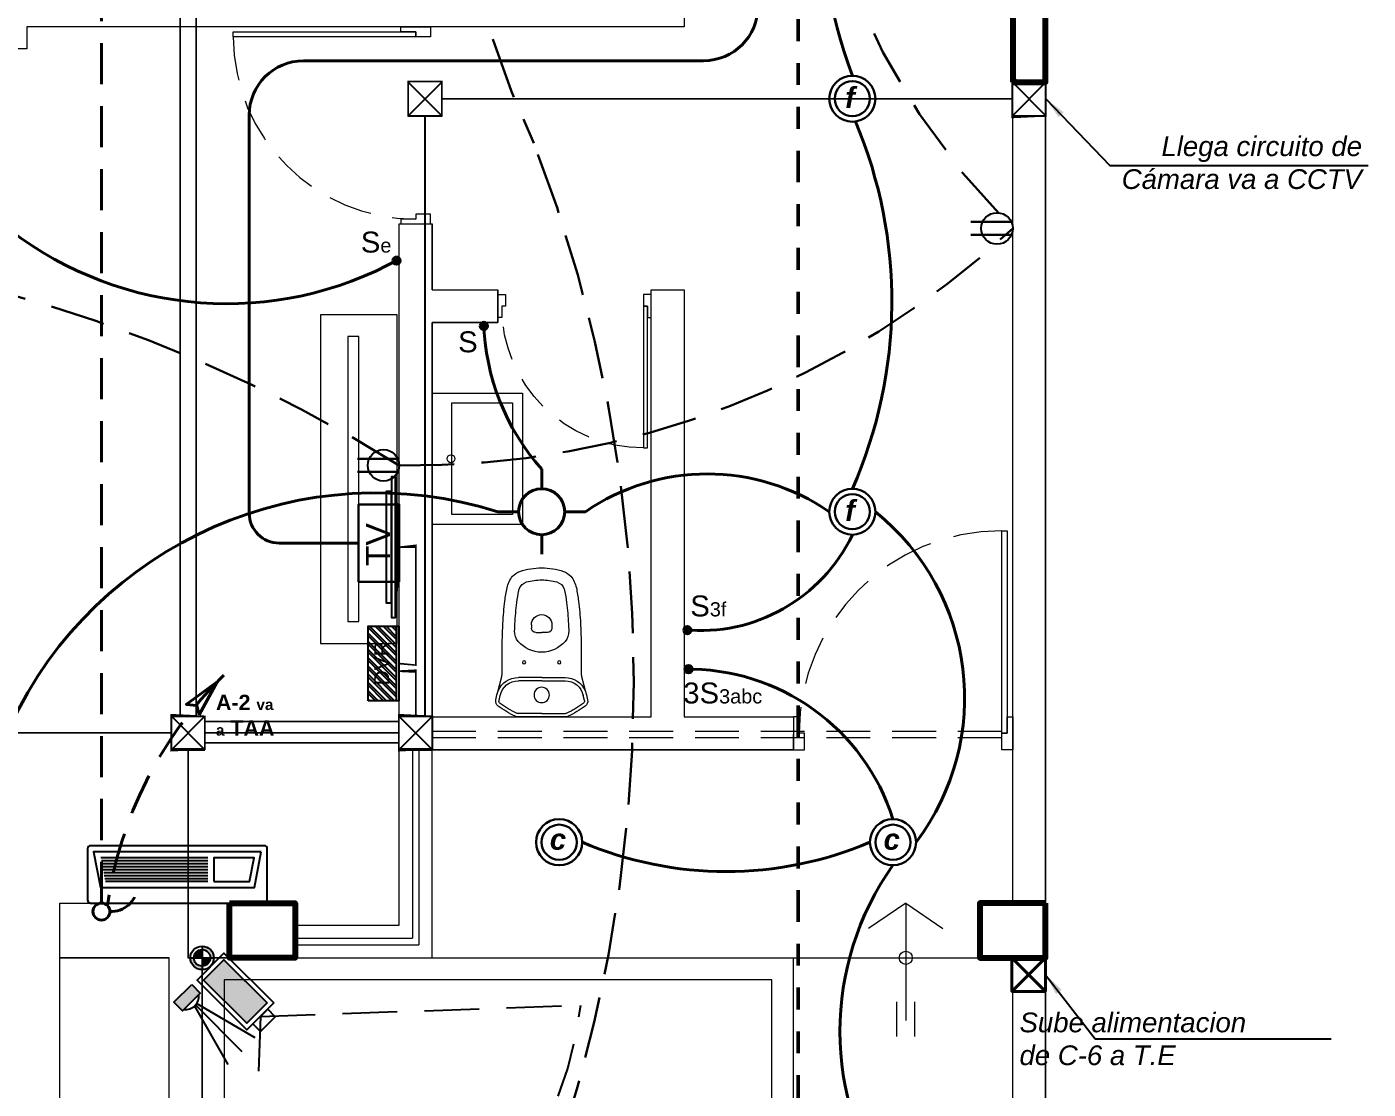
# Model space of a CAD drawing. Header units: millimetres. Extents: x 821 to 906, y 83 to 185.
# Drawn here: x 825.6 to 831.72, y 92.47 to 97.32 of the extents above; entities that cross this region are included whole.
import ezdxf

# ---------------------------------------------------------------- set-up
doc = ezdxf.new("R2010")
doc.units = ezdxf.units.MM
for name, pattern in [('ACAD_ISO06W100', [36, 24, -3, 0, -3, 0, -3, 0, -3]), ('ACAD_ISO12W100', [21, 12, -3, 0, -3, 0, -3]), ('DASHED', [0.75, 0.5, -0.25]), ('HIDDEN', [0.375, 0.25, -0.125]), ('HIDDEN2', [0.1875, 0.125, -0.0625]), ('HIDDEN_LINE', [0.3912222232818603, 0.2822222232818604, -0.1089999999999999])]:
    doc.linetypes.add(name, pattern=pattern)
for name, color, linetype, lineweight in [('A-TOMACORR', 200, 'DASHED', 35), ('C.EMPOTRADO EN PARED Y TECHO', 210, 'Continuous', 40), ('Centros de Luz', 150, 'Continuous', 30), ('COLUMNAS', 3, 'Continuous', 80), ('E1AC', 6, 'Continuous', 25), ('IE-circuito alumbrado', 30, 'Continuous', 40), ('MURO ALTO.IZQ', 7, 'Continuous', 60), ('Muro sin techar', 160, 'Continuous', 40), ('red tomacorriente', 25, 'Continuous', 30), ('redaguacaliente', 30, 'ACAD_ISO12W100', 50), ('REDTVCABLE', 140, 'TV_LINE', 40), ('TEXTL', 142, 'Continuous', 18), ('TEXTODESAG.', 135, 'Continuous', 18)]:
    doc.layers.add(name, color=color, linetype=linetype, lineweight=lineweight)
for name, color, linetype in [('Instcctv_Simbología', 252, 'Continuous'), ('SIMBOLO', 2, 'Continuous'), ('TV', 140, 'ACAD_ISO12W100')]:
    doc.layers.add(name, color=color, linetype=linetype)
doc.styles.add('david', font='arialbi.ttf', dxfattribs={"height": 0.05})
doc.styles.add('Jocope', font='arialbd.ttf', dxfattribs={"height": 0.12})
doc.styles.add('style4', font='verdanab.ttf', dxfattribs={"height": 0.1})
doc.styles.add('textos01', font='arial.ttf', dxfattribs={"height": 0.15})
doc.linetypes.add('FENCELINE2', pattern='A,6.349999999999999,-2.54,[132,ltypeshp.shx,S=2.54,R=0,X=-2.54,Y=0],-2.54,25.4', length=36.83)
doc.linetypes.add('TV_LINE', pattern='A,12.7,-5.08,["TV",Standard,S=2.54,R=0,X=-2.54,Y=-1.27],-6.349999999999998', length=24.13)
doc.dimstyles.new('dimension horizontal', dxfattribs={"dimtxt": 0.08, "dimasz": 0.1, "dimexe": 0.15, "dimexo": 0.3, "dimgap": 0.01, "dimtad": 2, "dimtih": 1, "dimtoh": 1, "dimzin": 1, "dimtxsty": 'style4', "dimblk": 'ARCHTICK', "dimcen": 0.08, "dimadec": 0, "dimazin": 0, "dimtfac": 1, "dimtmove": 0, "dimatfit": 3, "dimfxl": 1, "dimarcsym": 0})

# ---------------------------------------------------------------- blocks, each defined once
blk = doc.blocks.new('gregergeww')
at = {"layer": 'Instcctv_Simbología'}
blk.add_hatch(color=256, dxfattribs=at).paths.add_polyline_path([(475.6099928774806, 93.99837216066777), (475.609992877481, 93.71915225975745), (475.478864716262, 93.71915225975752), (475.4788647162624, 93.99837216066786)])
at = {"layer": 'Instcctv_Simbología', "linetype": 'HIDDEN'}
for p, q in [((475.5444288146786, 94.01970510472927), (474.4741909816502, 95.01771802978361)), ((475.5444288146785, 94.01970510472921), (476.6101991729032, 95.01355204213193))]:
    blk.add_line(p, q, dxfattribs=at)
at = {"layer": 'Instcctv_Simbología'}
for points in [[(475.4969457628556, 94.01970510472927), (475.5919118308863, 94.01970510472927), (475.5919118308863, 94.06897321029926), (475.4969457628556, 94.06897321029926)], [(475.4575317721988, 94.01970510472898), (475.6313258215432, 94.01970510472955), (475.6313258215438, 93.69781931569429), (475.4575317721989, 93.69781931569463)], [(475.4788647162625, 93.99837216066787), (475.6099928774807, 93.99837216066778), (475.609992877481, 93.71915225975745), (475.4788647162619, 93.71915225975754)]]:
    blk.add_lwpolyline(points, close=True, dxfattribs=at)
at = {"layer": 'Instcctv_Simbología', "linetype": 'HIDDEN'}
blk.add_arc((475.5395690969044, 93.66922788011594), 1.718562251480361, 51.46591505467229, 128.3105902899543, dxfattribs=at)
blk = doc.blocks.new('gtgerger')
at = {"layer": 'Instcctv_Simbología'}
blk.add_hatch(color=256, dxfattribs=at).paths.add_polyline_path([(475.6477602044421, 92.07257713256291), (475.6477602044421, 92.18185280172533), (475.4226054885639, 92.1818528017289), (475.4226054885652, 92.07257713256396)])
for p, q in [((475.5251878342864, 92.22088238286098), (475.5251878342895, 92.81318072916964)), ((475.5111692972919, 92.21986149337921), (475.3536395602987, 92.80777047555608)), ((475.5393054105211, 92.22023111286236), (475.6967361082803, 92.80777047555185))]:
    blk.add_line(p, q, dxfattribs=at)
blk.add_lwpolyline([(475.4226054885652, 92.07257713256396), (475.4226054885639, 92.1818528017289), (475.6477602044421, 92.18185280172533), (475.6477602044421, 92.07257713256291)], close=True, dxfattribs=at)
blk.add_arc((475.5347737317438, 92.10899995950126), 0.1187121111530666, 37.85704354163433, 142.1429564576437, dxfattribs=at)
blk = doc.blocks.new('A$C14293B70')
h = blk.add_hatch(color=140)
h.paths.add_polyline_path([(-1.138243987952592e-08, 0.1375628781395335), (-1.138243987952592e-08, 0.1171047911321921, -0.4142135623730951), (0.04832334067998545, 0.06878143906976675), (0.06878142768732687, 0.06878143906976675, 0.4142135623730951)])
h.paths.add_polyline_path([(-1.138243987952592e-08, 0.02045808700734142, -0.4142135623730951), (-0.04832336344486521, 0.06878143906976675), (-0.06878145045220663, 0.06878143906976675, 0.4142135623730951), (-1.138243987952592e-08, 0)])
for points in [[(-1.138243987952592e-08, 0.1171047911321921, 0.4142135623730951), (-0.04832336344486521, 0.06878143906976675), (-1.138243987952592e-08, 0.06878143906976675)], [(0.04832334067998545, 0.06878143906976675), (-1.138243987952592e-08, 0.06878143906976675), (-1.138243987952592e-08, 0.02045808700734142, 0.4142135623730951)]]:
    blk.add_hatch(color=140).paths.add_polyline_path(points)
at = {"color": 140}
for points in [[(-1.138243987952592e-08, 0.1375628781395335), (-1.138243987952592e-08, 0)], [(-0.06878145045220663, 0.06878143906976675), (0.06878142768732687, 0.06878143906976675)]]:
    blk.add_lwpolyline(points, dxfattribs=at)
for radius in [0.06878143906976675, 0.04832335206242533]:
    blk.add_circle((-1.138243987952592e-08, 0.06878143906976675), radius, dxfattribs=at)
blk = doc.blocks.new('A$C7C7D7910')
at = {"linetype": 'HIDDEN2', "ltscale": 0.05}
h = blk.add_hatch(dxfattribs=at)
h.set_pattern_fill('ANSI32', color=52, scale=0.01, style=0)
h.set_pattern_definition([(45, (0, 0), (-0.06735192090801866, 0.06735192090801866), []), (45, (0.04490130000000001, 0), (-0.06735192090801866, 0.06735192090801866), [])])
h.paths.add_polyline_path([(0.6088799048643523, 0), (-0.6088799048643523, 2.775557561562891e-17), (-0.6088799048643523, -0.4637141575076384), (0.6088799048643523, -0.4637141575076384)])
at = {"color": 20, "ltscale": 0.05}
blk.add_lwpolyline([(-0.6088799048643523, 0), (0.6088799048643523, 0), (0.6088799048643523, -0.5029514221716909), (-0.6088799048643523, -0.5029514221716909)], close=True, dxfattribs=at)
blk.add_lwpolyline([(-0.6124508882335249, -0.4637141575076384), (0.6088799048643523, -0.4637141575076384)], dxfattribs=at)
blk = doc.blocks.new('REGERGER')
at = {"color": 4, "linetype": 'FENCELINE2', "ltscale": 0.05, "xscale": 0.2791691343684244, "yscale": 0.2791691343684244, "zscale": 0.2791691343684244}
blk.add_blockref('A$C7C7D7910', (479.5431965723372, 93.20651404855286), dxfattribs=at)
at = {"layer": 'TEXTL', "lineweight": 30, "style": 'textos01'}
blk.add_text('DVR', height=0.0685074035875021, dxfattribs=at).set_placement((479.4429430347441, 93.11039542528238))
blk = doc.blocks.new('BGFBGFBGF')
at = {"color": 140, "linetype": 'HIDDEN'}
for p, q in [((305.5588442699189, 53.68784789669773, -3.894585102580435e-05), (305.7122354104011, 53.53445675635196, -3.894585102580435e-05)), ((305.5588442699208, 53.53445675635014, -3.894585102580435e-05), (305.7122354103993, 53.68784789669955, -3.894585102580435e-05)), ((308.316378337151, 53.68784789669536, -3.894585102580435e-05), (308.4697694776332, 53.53445675634958, -3.894585102580435e-05)), ((308.3163783371529, 53.53445675634777, -3.894585102580435e-05), (308.4697694776314, 53.68784789669718, -3.894585102580435e-05)), ((305.5588442699208, 53.53445675635014, -3.894585102580435e-05), (305.7122354104011, 53.53445675635196, -3.894585102580435e-05)), ((308.3163783371529, 53.53445675634777, -3.894585102580435e-05), (308.4697694776332, 53.53445675634958, -3.894585102580435e-05)), ((304.4776797448141, 50.79358243349314, -3.894585102580435e-05), (304.6310708852963, 50.64019129314737, -3.894585102580435e-05)), ((304.4776797448159, 50.64019129314555, -3.894585102580435e-05), (304.6310708852944, 50.79358243349496, -3.894585102580435e-05)), ((305.5163783371617, 50.79358243351024, -3.894585102580435e-05), (305.6697694776439, 50.64019129316446, -3.894585102580435e-05)), ((305.5163783371635, 50.64019129316264, -3.894585102580435e-05), (305.669769477642, 50.79358243351206, -3.894585102580435e-05)), ((304.4776797448159, 50.64019129314555, -3.894585102580435e-05), (304.6310708852963, 50.64019129314737, -3.894585102580435e-05)), ((305.5163783371635, 50.64019129316264, -3.894585102580435e-05), (305.6697694776439, 50.64019129316446, -3.894585102580435e-05))]:
    blk.add_line(p, q, dxfattribs=at)
at = {"color": 140, "linetype": 'HIDDEN', "const_width": 0.007773370705913237, "elevation": -3.894585102580435e-05}
for points in [[(304.5175850903253, 50.79358243349449), (304.517585090442, 57.71800350498627)], [(304.5911655397832, 50.79358243349449), (304.5911655395943, 57.71800350498715)], [(305.7122354104002, 53.611152326522), (308.3163783371519, 53.61115232652156)], [(305.6355398401586, 50.79358243351115), (305.6355398401605, 53.53445675635105)], [(305.5163783371526, 51.56433865381521), (305.5930739073909, 51.56433865380885), (305.5930739073972, 51.03363079591898), (305.5163783371588, 51.03387374878119)], [(305.5930739074, 50.79358243351115), (305.5930739073976, 50.99894376501678), (305.5163783371593, 50.99894376501587)], [(304.6310708852947, 50.76908687593824), (305.5163783371622, 50.76908687592775)], [(302.0837069861559, 50.71688686330917), (304.477679744815, 50.71688686331935)], [(304.6310708852953, 50.71688686332116), (305.5163783371622, 50.71688686333167)], [(304.5543753150555, 50.64019129314646), (304.5543753150555, 49.69114277410159), (304.5804181579527, 49.68916013581013)], [(304.6310708852953, 50.67207520442001), (305.5163783371622, 50.67207520443051)]]:
    blk.add_lwpolyline(points, dxfattribs=at)
for points in [[(305.5588442699189, 53.68784789669773), (305.7122354103993, 53.68784789669955), (305.7122354104011, 53.53445675635196), (305.5588442699208, 53.53445675635014)], [(308.316378337151, 53.68784789669536), (308.4697694776314, 53.68784789669718), (308.4697694776332, 53.53445675634958), (308.3163783371529, 53.53445675634777)], [(304.4776797448141, 50.79358243349314), (304.6310708852944, 50.79358243349496), (304.6310708852963, 50.64019129314737), (304.4776797448159, 50.64019129314555)], [(305.5163783371617, 50.79358243351024), (305.669769477642, 50.79358243351206), (305.6697694776439, 50.64019129316446), (305.5163783371635, 50.64019129316264)]]:
    blk.add_lwpolyline(points, close=True, dxfattribs=at)
at = {"elevation": -3.894585102580435e-05}
for points in [[(305.5003975307978, 51.88629920414044), (305.4820352570883, 51.88629920414022), (305.4820352570887, 51.24431306948352), (305.5003975308018, 51.24431306948375)], [(305.4820352570891, 51.8190409463048), (305.4589462408835, 51.81904094630639), (305.4589462408859, 51.31157132731872), (305.4820352570879, 51.31157132731894)]]:
    blk.add_lwpolyline(points, close=True, dxfattribs=at)
blk.add_arc((303.0560888702811, 51.56433865380419, -3.894585102580435e-05), 2.460289466876264, 353.4659984752063, 6.534001525305078)
for name, p, rotation in [('REGERGER', (398.5824838782413, -428.5093228216622, -3.894585102580435e-05), 90), ('gregergeww', (574.662281722131, 452.1658776136076, -3.894585093723553e-05), 225.0000536632295)]:
    blk.add_blockref(name, p, dxfattribs=dict(rotation=rotation))
at = {"color": 5, "xscale": 0.7795375050832307, "yscale": 0.7795375050832307, "zscale": 0.7795375050832307, "rotation": 5.433382205965887e-05}
blk.add_blockref('A$C14293B70', (304.6180739671204, 49.63657358175074, -3.894585102580435e-05), dxfattribs=at)
at = {"xscale": 0.5092615074727106, "yscale": 0.5092615074727106, "zscale": 0.5092615074727106, "rotation": 224.7410225913782}
blk.add_blockref('gtgerger', (443.5380353545323, 253.2983366362438, -3.894585102580435e-05), dxfattribs=at)
blk = doc.blocks.new('ERGERFREFRE')
at = {"layer": 'COLUMNAS', "color": 1, "lineweight": 80, "ltscale": 0.2}
for points in [[(10624.17072204047, -16638.10591983422), (10624.32072204049, -16638.10591983422), (10624.32072204049, -16637.70357643774), (10624.17072204047, -16637.70357643774)], [(10620.59572148162, -16641.8535764379), (10620.89572148171, -16641.8535764379), (10620.89572148171, -16642.10357643775), (10620.59572148162, -16642.10357643775)], [(10624.32072204049, -16641.85357641162), (10624.0207220404, -16641.85357641162), (10624.0207220404, -16642.10357641147), (10624.32072204049, -16642.10357641147)]]:
    blk.add_lwpolyline(points, close=True, dxfattribs=at)
blk = doc.blocks.new('puertas sss')
at = {"color": 251, "lineweight": 0, "true_color": 0x636466}
for p, q in [((2962.349878374491, 159.01688890445), (2962.214878374495, 159.01688890445)), ((2962.214878374495, 159.01688890445), (2962.214878374495, 158.9718889044512)), ((2962.349878374491, 159.01688890445), (2962.214878374495, 159.01688890445)), ((2962.214878374495, 158.9718889044512), (2962.282378374493, 158.9718889044512)), ((2962.282378374493, 158.9718889044512), (2962.282378374493, 158.9943889044498)), ((2962.282378374493, 158.9943889044498), (2962.349878374491, 158.9943889044498)), ((2962.349878374491, 158.9943889044498), (2962.349878374491, 159.01688890445)), ((2962.214878374495, 158.1168889044502), (2962.214878374495, 158.1618889044494)), ((2962.214878374495, 158.1618889044494), (2962.282378374493, 158.1618889044494)), ((2962.282378374493, 158.1618889044494), (2962.282378374493, 158.1393889044493)), ((2962.282378374493, 158.1393889044493), (2962.282378374493, 158.1618889044494)), ((2962.282378374493, 158.1618889044494), (2963.114878374493, 158.1618889044494)), ((2963.114878374493, 158.1618889044494), (2963.114878374493, 158.1393889044493)), ((2962.349878374491, 158.1168889044502), (2962.214878374495, 158.1168889044502)), ((2962.349878374491, 158.1168889044502), (2962.214878374495, 158.1168889044502)), ((2962.282378374493, 158.1393889044493), (2962.349878374491, 158.1393889044493)), ((2963.114878374493, 158.1393889044493), (2962.282378374493, 158.1393889044493)), ((2962.349878374491, 158.1393889044493), (2962.349878374491, 158.1168889044502))]:
    blk.add_line(p, q, dxfattribs=at)
at = {"color": 251, "linetype": 'HIDDEN', "lineweight": 0, "ltscale": 0.8, "true_color": 0x636466}
blk.add_arc((2962.282378374493, 158.1618889044494), 0.8325000000016142, 0, 90, dxfattribs=at)
blk = doc.blocks.new('ino')
at = {"color": 251, "lineweight": 0, "true_color": 0x636466, "extrusion": (-0.000695461624682575, -1.322019057900189e-15, 0.9999997581665351)}
for p, q in [((2966.606177261457, 159.8283849126137, -8.996795045607581e-05), (2966.62953341386, 159.8234204079668, -7.3724638831478e-05)), ((2966.546860940135, 159.6335630526246, -0.000131220185629499), (2966.546860940134, 159.7424933064722, -0.000131220185629499)), ((2966.696860903857, 159.6335630526246, -2.690094192882601e-05), (2966.696860903857, 159.7402778619053, -2.690094192882601e-05)), ((2966.711860900232, 159.6335630526246, -1.646901755697751e-05), (2966.711860900232, 159.7402778619057, -1.646901755697754e-05)), ((2966.951860838361, 159.6805630526269, 0.0001504417697030271), (2966.936860845817, 159.6805630526269, 0.0001400098479948415)), ((2966.546860940135, 159.6335630526246, -0.000131220185629499), (2966.546860940135, 159.5248327987774, -0.0001312201856294989)), ((2966.696860903857, 159.6335630526246, -2.690094192882601e-05), (2966.696860903857, 159.5270482433443, -2.690094192882601e-05)), ((2966.711860900232, 159.6335630526246, -1.646901755697751e-05), (2966.711860900232, 159.5270482433443, -1.646901755697751e-05)), ((2966.916860850656, 159.6605630526274, 0.0001261006155028218), (2966.916860850656, 159.6335630526255, 0.0001261006155028218)), ((2966.916860850656, 159.6065630526236, 0.0001261006155028218), (2966.916860850656, 159.6335630526255, 0.0001261006155028218)), ((2966.951860838361, 159.5865630526232, 0.0001504417697030271), (2966.936860845817, 159.5865630526232, 0.0001400098479948415)), ((2966.606177261458, 159.4389411926359, -8.996795045607576e-05), (2966.62953341386, 159.4439056972828, -7.3724638831478e-05))]:
    blk.add_line(p, q, dxfattribs=at)
at = {"color": 251, "lineweight": 0, "true_color": 0x636466, "extrusion": (-0.000695461624682575, -1.322019057900189e-15, 0.9999997581665351), "elevation": -2.063250719760527}
blk.add_lwpolyline([(2967.173143438568, 159.7667630526284, 0.1058151432271284), (2967.120143438568, 159.7917630526235, 0.02173441405207462), (2967.060143438571, 159.8017630526283, 0.01707102154982249), (2966.958143438568, 159.8107630526229, 0.008370943146020321), (2966.871143438569, 159.8137630526253), (2966.734824137788, 159.8137630526253, -0.06028448398641283), (2966.715742158965, 159.8160721388454), (2966.651095591389, 159.8319502431614, 0.05043152462425628), (2966.63193460765, 159.8380926219784), (2966.6085784496, 159.8430571266299, 0.2963424643416739), (2966.580096643798, 159.8321162361362, 0.04521244197339938), (2966.533895919552, 159.7545996181934, 0.1122472843862307), (2966.531143438569, 159.7424933064722), (2966.531143438569, 159.6335630526246), (2966.531143438569, 159.5248327987774, 0.1122472843862306), (2966.533895919553, 159.5127264870557, 0.04521244197339938), (2966.580096643799, 159.4352098691179, 0.2963424643416739), (2966.608578449601, 159.4242689786242), (2966.631934607651, 159.4292334832712, 0.04952276962901182), (2966.650762928808, 159.4352316000122), (2966.651972083005, 159.4355911407338), (2966.715742158966, 159.4512539664047, -0.06028448398641277), (2966.734824137789, 159.4535630526252), (2966.87114343857, 159.4535630526252, 0.00837094314602021), (2966.958143438569, 159.4565630526286, 0.01707102154982249), (2967.060143438571, 159.4655630526277, 0.02173441405207462), (2967.120143438569, 159.4755630526279, 0.1058151432271282), (2967.173143438568, 159.5005630526275, 0.128647321176523), (2967.195143438568, 159.5345630526272, 0.0841624522858498), (2967.21114343857, 159.6335630526255, 0.08399707644887869), (2967.195143438568, 159.7327630526297, 0.1286473211765231)], format="xyb", close=True, dxfattribs=at)
at = {"color": 251, "lineweight": 0, "true_color": 0x636466, "extrusion": (-0.000695461624682575, -1.322019057900189e-15, 0.9999997581665351)}
for centre, radius in [((2966.780143438568, 159.7137630526249, -2.063250719760526), 0.00749999999999324), ((2966.631143438571, 159.6335630526246, -2.063250719760526), 0.03499999999996846), ((2966.631143438571, 159.6335630526246, -2.063250719760526), 0.03499999999996846), ((2966.780143438568, 159.5535630526251, -2.063250719760526), 0.00749999999999324)]:
    blk.add_circle(centre, radius, dxfattribs=at)
for centre, radius, start, end in [((2966.984744473407, 159.538415480275, -2.063250719760526), 0.4849999999995628, 144.027172395422, 154.3820489715273), ((2966.602756922256, 159.8156689938055, -2.063250719760525), 0.01299999999998828, 78.00000000121065, 144.027172395422), ((2966.61114343857, 159.7402778619053, -2.063250719760527), 0.08499999999992339, 0, 78.00000000121065), ((2966.61114343857, 159.7402778619053, -2.063250719760527), 0.09999999999990988, 0, 66.45172969341974), ((2966.55914343857, 159.7424933064722, -2.063250719760526), 0.01299999999998828, 154.3820489715273, 180), ((2966.966555254511, 159.6335723770876, -2.063250719760525), 0.1404101864328308, 130.1761836353895, 180.0038049388696), ((2966.921058037653, 159.6873089176324, -2.063250719760526), 0.06999999999993692, 87.77696886978698, 130.0982629429664), ((2966.825054077804, 157.2141715903367, -2.063250719760526), 2.544999999997706, 87.06584896725039, 87.77696886978698), ((2966.877379542724, 158.3129388996877, -2.063250719760526), 1.444999999998698, 83.00154394956864, 86.9135539134862), ((2966.975172819528, 159.1069393383668, -2.063250719760527), 0.6449999999994187, 78.0474894607012, 83.02786612445325), ((2967.088239513259, 159.6554467309688, -2.063250719760526), 0.08499999999992339, 72.28011759286225, 76.82740459814879), ((2967.098892240273, 159.6887861881823, -2.063250719760526), 0.04999999999995494, 15.68368131244749, 72.28011759286225), ((2966.936143438566, 159.6605630526274, -2.063250719760525), 0.01999999999998197, 90, 180), ((2966.951143438569, 159.6335630526255, -2.063250719760526), 0.04699999999995767, 0, 90), ((2966.9097438402, 159.6358788421517, -2.063250719760526), 0.2464084948764861, 359.5599732188875, 15.63851685191001), ((2966.966145068387, 159.6335630526255, -2.063250719760527), 0.1399999999998738, 180, 229.9017370570336), ((2966.951143438569, 159.6335630526255, -2.063250719760526), 0.04699999999995767, 270, 0), ((2966.911152328487, 159.6312535350626, -2.063250719760526), 0.2449999999997792, 344.3163186875525, 0.4410897200785148), ((2966.936143438566, 159.6065630526236, -2.063250719760525), 0.01999999999998197, 180, 270), ((2967.098892240273, 159.5785399170736, -2.063250719760526), 0.04999999999995494, 287.7198824071378, 344.3163186875525), ((2966.55914343857, 159.5248327987774, -2.063250719760526), 0.01299999999998828, 180, 205.6179510296613), ((2966.984744473407, 159.7289106249764, -2.063250719760526), 0.4849999999995628, 205.6179510296613, 215.972827604578), ((2966.61114343857, 159.5270482433443, -2.063250719760526), 0.08499999999992339, 281.999999999055, 0), ((2966.61114343857, 159.5270482433443, -2.063250719760526), 0.09999999999990988, 293.3405179225044, 0), ((2966.921058037653, 159.5800171876185, -2.063250719760526), 0.06999999999993692, 229.9017370570336, 272.223031130213), ((2966.825054077795, 162.0531545149138, -2.063250719760525), 2.544999999997706, 272.223031130213, 272.9341510327496), ((2966.877379542719, 160.9543872055629, -2.063250719760526), 1.444999999998698, 273.0864460865918, 276.9984560504313), ((2966.975172819526, 160.1603867668837, -2.063250719760527), 0.6449999999994187, 276.9721338781451, 281.9525105392988), ((2967.08823951326, 159.6118793742826, -2.063250719760527), 0.08499999999992339, 283.1725954018513, 287.7198824071378), ((2966.602756922257, 159.4516571114436, -2.063250719760525), 0.01299999999998828, 215.972827604578, 281.999999999055)]:
    blk.add_arc(centre, radius, start, end, dxfattribs=at)
blk = doc.blocks.new('dfbdb')
at = {"color": 251, "lineweight": 0, "true_color": 0x636466, "elevation": -0.0001731699445453039}
for points in [[(3106.067462790447, -99.511773539827), (3106.067462790447, -98.84177353982739), (3106.527462790446, -98.84177353982739), (3106.527462790446, -99.511773539827)], [(3106.167462790447, -99.46177353982694), (3106.167462790447, -98.89177353982768), (3106.477462790447, -98.89177353982768), (3106.477462790447, -99.46177353982694)]]:
    blk.add_lwpolyline(points, close=True, dxfattribs=at)
at = {"color": 251, "lineweight": 0, "true_color": 0x636466}
blk.add_circle((3106.163565112784, -99.17677353982697, -0.0001731699445453039), 0.02, dxfattribs=at)
blk = doc.blocks.new('GT4G45G45GF')
at = {"color": 251, "lineweight": 0, "true_color": 0x636466}
for p, q in [((830.8808555362959, 162.8249091949689), (830.8808555362959, 182.8249091949689)), ((827.9308555362952, 168.4249091949711), (827.9308555362952, 171.6249091949682)), ((827.9308555362952, 171.6249091949718), (828.080855536293, 171.6249091949718)), ((828.0808555362894, 171.3249091949652), (828.080855536293, 171.6249091949682)), ((828.080855536293, 171.3249091949616), (828.3808555362959, 171.3249091949616)), ((828.3808555362959, 171.1749091949602), (828.3808555362959, 171.3249091949652)), ((829.0808555362967, 169.3749091949645), (829.0808555362967, 171.3249091949652)), ((829.0808555362967, 171.3249091949652), (829.2308555362981, 171.3249091949689)), ((828.0808555362967, 168.2749091949696), (828.0808555362894, 171.1749091949565)), ((828.0808555362967, 171.1749091949602), (828.3808555362959, 171.1749091949602)), ((829.7308555362981, 169.224909194974), (829.7308555362981, 169.2949091949737)), ((827.9308555362952, 169.224909194974), (829.7308555362945, 169.2249091949703)), ((827.9908555362929, 169.224909194974), (827.9908555362929, 168.3649091949661)), ((828.0208555362917, 169.224909194974), (828.0208555362917, 168.3349091949709)), ((830.2426208720356, 168.5249091949732), (830.0732165046431, 168.4094899107291)), ((830.2426208720356, 168.5249091949732), (830.2426208720356, 167.9897515594563)), ((830.2426208720356, 168.5249091949732), (830.412025239428, 168.4094899107291)), ((826.3808555362959, 165.5749091949652), (826.3808555362959, 168.4249091949747)), ((826.3808555362959, 165.5749091949652), (826.3808555362959, 168.4249091949747)), ((827.4558549775104, 168.4249091949711), (827.9308555362952, 168.4249091949711)), ((827.4558549775104, 168.3649091949698), (827.9908555362929, 168.3649091949661)), ((827.4558549775104, 168.3349091949709), (828.0208555362917, 168.3349091949709)), ((826.3808555362959, 168.2749091949732), (826.5308555362938, 168.2749091949732)), ((826.5308555362938, 168.2749091949696), (826.8808555362959, 168.2749091949732)), ((826.8808555362959, 166.0749086385291), (826.8808555362959, 168.2749091949696)), ((827.0308555362938, 168.2749091949696), (828.080855536293, 168.2749091949696)), ((827.0308555362938, 163.0749091949689), (827.0308555362938, 168.2749091949696)), ((828.0808555362967, 168.2749091949696), (830.7308555362981, 168.2749091949696)), ((829.7308555362981, 162.8249091949689), (829.7308555362945, 168.2749091949696)), ((830.2012236146913, 167.916177343384), (830.2012236146913, 168.0737501647851)), ((830.2840181293798, 167.916177343384), (830.2840181293798, 168.0737501647851))]:
    blk.add_line(p, q, dxfattribs=at)
for points in [[(830.1308555362959, 180.9249091948292), (830.7308555362981, 180.9249091948146), (830.7308555362981, 181.274909194966), (830.8808555362959, 181.274909194966), (830.8808555362959, 167.3749091949682), (830.7308555362981, 167.3749091949682), (830.7308555362508, 168.2749092212467), (830.5808555362075, 168.2749092212467), (830.5808555362075, 168.5249092211012), (830.7308555362508, 168.5249092211012), (830.7308555362981, 180.6749091949711), (830.1308555362959, 180.6749091949674)], [(826.0808555363039, 173.1249091949791), (826.2308555362981, 173.1249091949791), (826.2308555362981, 172.6749091949783), (829.2308555362981, 172.6749091949783), (829.2308555362981, 172.5249091949732), (826.2308555362981, 172.5249091949732), (826.2308555362981, 172.4249091951239), (825.9308555362097, 172.4249091951239), (825.9308555362097, 172.6749091949783), (826.080855536253, 172.6749091949783)], [(827.9308555362952, 171.6249091949682), (828.080855536293, 171.6249091949682), (828.080855536293, 171.3249091949616), (828.3808555362959, 171.3249091949616), (828.3808555362959, 171.1749091949602), (828.0808555362967, 171.1749091949602), (828.080855536293, 169.3749091949718), (829.0808555362858, 169.3749091949754), (829.0808555362967, 171.3249091949652), (829.2308555362981, 171.3249091949652), (829.2308555363454, 169.3749091949754), (829.7308555362945, 169.3749091949754), (829.7308555362981, 169.224909194974), (827.9308555362952, 169.224909194974)], [(827.5706514544802, 169.7106042060656), (827.9206514544787, 169.7106042060656), (827.9206514544787, 171.2106042060656), (827.5706514544802, 171.2106042060656)], [(827.6956514544802, 169.8106042060678), (827.7456514544758, 169.8106042060678), (827.7456514544758, 171.110604206067), (827.6956514544802, 171.110604206067)], [(825.3808555362996, 166.224909194974), (825.530855536301, 166.224909194974), (825.530855536301, 164.9749091949703), (826.8808555362959, 164.9749091949703), (826.8808555362959, 165.8249086386746), (826.7308555362072, 165.8249086386746), (826.7308555362072, 166.0749086385291), (826.8808555362959, 166.0749086385291), (826.8808555362959, 168.2749091949732), (826.3808555362959, 168.2749091949732), (826.3808555363069, 168.5249091948277), (827.4558549775104, 168.5249091948277), (827.4558549775104, 168.2749091949696), (827.0308555362938, 168.2749091949696), (827.0308555362938, 164.8249091949652), (826.3808555362959, 164.8249091949652), (826.3808555362996, 163.1765426481176), (826.2308555362945, 163.1765426481176), (826.2308555362981, 164.8249091949652), (825.3808555362996, 164.8249091949689)], [(827.1308555362959, 168.1749091949711), (827.1308555362959, 167.1749091949529), (829.6308555362959, 167.1749091949529), (829.6308555362959, 168.1749091949711)]]:
    blk.add_lwpolyline(points, close=True, dxfattribs=at)
blk.add_lwpolyline([(828.0808555362967, 169.224909194974), (827.9308555362952, 169.224909194974)], dxfattribs=at)
blk.add_circle((830.2426208720356, 168.2749091949732), 0.03, dxfattribs=at)
at = {"layer": 'Muro sin techar', "color": 251, "linetype": 'HIDDEN', "lineweight": 0, "ltscale": 0.8, "true_color": 0x636466}
for p, q in [((828.0808555362967, 169.3102815426934), (830.7308555362981, 169.3102815426897)), ((828.0808555362967, 169.2802815426945), (830.7308555362981, 169.2802815426909))]:
    blk.add_line(p, q, dxfattribs=at)
at = {"color": 251, "lineweight": 0, "true_color": 0x636466}
blk.add_blockref('ERGERFREFRE', (-9793.439866504195, 16810.37848563272), dxfattribs=at)
at = {"color": 251, "lineweight": 0, "true_color": 0x636466, "rotation": 180}
blk.add_blockref('puertas sss', (3790.288233905998, 330.6417980991642), dxfattribs=at)
at = {"color": 251, "lineweight": 0, "true_color": 0x636466, "rotation": 90}
for p, xscale, yscale, zscale in [((952.060658017763, 2475.247314601603), -0.7777777777792159, 0.7777777777792159, 0.777777777779215), ((1006.416287652494, -3122.124955668242), 1.11111111111201, 1.11111111111201, 1.11111111111201)]:
    blk.add_blockref('puertas sss', p, dxfattribs=dict(at, xscale=xscale, yscale=yscale, zscale=zscale))
at = {"color": 251, "lineweight": 0, "true_color": 0x636466, "xscale": 0.8955223880607751, "yscale": 0.8955223880607751, "zscale": 0.8955223880607751}
blk.add_blockref('dfbdb', (-1953.47209621968, 259.3683068338938, 0.0001550775622795625), dxfattribs=at)
at = {"color": 251, "lineweight": 0, "true_color": 0x636466, "xscale": -1, "rotation": 270}
blk.add_blockref('ino', (668.9472924836703, -2797.156951748788, 0.0001416521100003898), dxfattribs=at)
blk = doc.blocks.new('DICROICO')
for centre, radius in [((-8.412825991399586e-12, -2.842170943040401e-14), 0.1052536623901456), ((0, 0), 0.0802536623901404)]:
    blk.add_circle(centre, radius)
blk = doc.blocks.new('gtgrfrfr')
for points in [[(0, 0.1052536623901261), (0, 0.1937487151298996)], [(-0.1052536623901688, 0), (-0.19942783567069, 0)], [(0.1052536623901688, 0), (0.19942783567069, 0)], [(0, -0.1052536623901545), (0, -0.193748715129999)], [(0, -0.1052536623901545), (0, -0.193748715129999)]]:
    blk.add_lwpolyline(points)
blk.add_circle((0, 0), 0.1052536623901403)
blk = doc.blocks.new('A$C79E72A3B')
at = {"linetype": 'ByBlock'}
blk.add_hatch(color=256, dxfattribs=at).paths.add_polyline_path([(9.34073796e-08, 0.0165548403459184, 1), (0.0331096587037791, 0.0165548403459184, 1)])
blk.add_circle((0.0165548760555794, 0.0165548403459184), 0.0165547826481714, dxfattribs=at)
blk = doc.blocks.new('T.C.')
for p, q in [((0.2734030024635956, 0.0412287565057454), (0.0086203340917166, 0.0412287565057454)), ((0.2731806108421324, -0.0421378255803404), (0.0090231017356359, -0.0421378255803404))]:
    blk.add_line(p, q)
at = {"lineweight": -3}
blk.add_circle((0.1029032346074246, 0), 0.1029032346073852, dxfattribs=at)
blk = doc.blocks.new('gt4g4r4frf')
at = {"layer": 'C.EMPOTRADO EN PARED Y TECHO'}
for p, q in [((362.4033549806737, 134.3144357113796, -1.947292549075996e-05), (362.5567461210211, 134.4678268518605, -1.947292549075996e-05)), ((362.4033549806737, 134.4678268518605, -1.947292549075996e-05), (362.5567461210211, 134.3144357113796, -1.947292549075996e-05))]:
    blk.add_line(p, q, dxfattribs=at)
at = {"layer": 'C.EMPOTRADO EN PARED Y TECHO', "elevation": -1.947292549075996e-05}
blk.add_lwpolyline([(362.4033549806737, 134.4678268518605), (362.5567461210211, 134.4678268518605), (362.5567461210211, 134.3144357113796), (362.4033549806737, 134.3144357113796)], close=True, dxfattribs=at)
blk = doc.blocks.new('_ARCHTICK')
at = {"color": 0, "linetype": 'ByBlock', "const_width": 0.15}
blk.add_lwpolyline([(-0.5, -0.5), (0.5, 0.5)], dxfattribs=at)
blk = doc.blocks.new('SPLIT_DECORATIVO')
for p, q in [((-0.1901230978177466, -0.2999999999999545), (0.4511559543782653, -0.2999999999999545)), ((-0.1901230978177466, -0.3187499999999091), (0.4547230980685413, -0.3187499999999091)), ((-0.1901230978177466, -0.3374999999998636), (0.4582902417587889, -0.3374999999998636)), ((-0.1901230978177466, -0.3562499999998181), (0.461857385449008, -0.3562499999998181)), ((-0.1901230978177466, -0.375), (0.465424529139284, -0.375)), ((-0.1901230978177466, -0.3937499999999545), (0.4689916728295316, -0.3937499999999545)), ((-0.1901230978177466, -0.4124999999999091), (0.4725588165198076, -0.4124999999999091)), ((-0.1901230978177466, -0.4312499999998636), (0.4761259602100552, -0.4312499999998636)), ((-0.1901230978177466, -0.4499999999999318), (0.4796931039002743, -0.4499999999999318))]:
    blk.add_line(p, q)
for points in [[(0.5625, -0.2588319503395269), (0.5625, -0.1845546106711708, 0.4142135623730893), (0.5437499999999886, -0.1658046106711026), (-0.5437499999999886, -0.1658046106711026, 0.4142135623731013), (-0.5624999999999716, -0.1845546106711708), (-0.5624999999999716, -0.2588319503395269)], [(-0.5624999999999716, -0.2588319503395269), (-0.5624999999999716, -0.506249999999909, 0.414213562373083), (-0.543750000000017, -0.5249999999999773), (0.5437499999999886, -0.5249999999999773, 0.4142135623731008), (0.5625, -0.506249999999909), (0.5625, -0.2588319503395269)]]:
    blk.add_lwpolyline(points, format="xyb")
for points in [[(-0.5250000000000341, -0.4874999999998408), (0.5249999999999773, -0.4874999999998408), (0.4821942757169211, -0.2624999999999318), (-0.4821942757169211, -0.2624999999999318)], [(-0.2276230978177409, -0.2999999999999545), (-0.4511559543782653, -0.2999999999999545), (-0.4796931039003312, -0.4499999999999318), (-0.2276230978177409, -0.4499999999999318)]]:
    blk.add_lwpolyline(points, close=True)
at = {"layer": 'C.EMPOTRADO EN PARED Y TECHO', "linetype": 'HIDDEN', "ltscale": 0.75}
blk.add_arc((0.416418227587485, -0.2782231998751286), 0.1656168146038009, 87.78962884037904, 174.5522935787831, dxfattribs=at)
at = {"layer": 'IE-circuito alumbrado'}
blk.add_circle((0.4758808489022499, -0.1127296122253938), 0.0530749984092307, dxfattribs=at)
blk = doc.blocks.new('TELEVISOR')
at = {"layer": 'SIMBOLO', "lineweight": 30}
blk.add_lwpolyline([(3604.913872127032, 2355.196307177731), (3604.913872127032, 2355.382179940941), (3605.267990063828, 2355.382179940941), (3605.267990063828, 2355.196307177731)], close=True, dxfattribs=at)
at = {"layer": 'TEXTL', "lineweight": 30, "style": 'textos01'}
blk.add_text('TV', height=0.11, dxfattribs=at).set_placement((3604.986069772603, 2355.238086972061))

msp = doc.modelspace()

# ---------------------------------------------------------------- linework, layer by layer
at = {"layer": 'A-TOMACORR', "color": 4, "linetype": 'HIDDEN_LINE', "lineweight": 30}
msp.add_lwpolyline([(830.0974164044998, 101.3359970799172, 0.3049871280392757), (828.2364856010186, 100.627234933095, 0.2701480788563168), (827.9156104044087, 96.7926477482714, -0.186179284266211), (827.9107654509326, 91.87375178204044, -0.1365389677107451), (825.9664316937798, 89.57459763249793)], format="xyb", dxfattribs=at)
at = {"layer": 'C.EMPOTRADO EN PARED Y TECHO', "linetype": 'HIDDEN', "ltscale": 0.75}
msp.add_lwpolyline([(823.4018611741384, 101.2364829576491), (825.6913708341085, 101.2364829576491, -0.4142135623730951), (825.9413708341085, 100.9864829576491), (825.9413708341085, 93.32375178188772)], format="xyb", dxfattribs=at)
msp.add_arc((827.7677982948086, 93.06355112198293), 1.816137484570961, 134.2864936711084, 172.1256305797851, dxfattribs=at)
at = {"layer": 'IE-circuito alumbrado', "ltscale": 1.9}
msp.add_lwpolyline([(826.3869626331848, 94.18272840496434), (826.4701612970911, 94.33417836276533), (826.328215931185, 94.23102720234374), (826.3763384887756, 94.22615827066909)], close=True, dxfattribs=at)
at = {"layer": 'IE-circuito alumbrado'}
for centre, radius, start, end in [((831.8047757781279, 97.99079184645983), 2.593502388424394, 159.9282608038318, 200.071739196169), ((827.4375591771296, 96.0696192595053), 2.111693919860153, 336.140856429546, 22.89478080097221), ((826.5135780675521, 97.68243277406094), 1.622693903752984, 232.4773328442163, 299.0214738981194), ((828.7415674467211, 96.00345553661833, 1.043192437089079e-05), 1.055746444470641, 181.6122473324026, 221.4956947973387), ((828.7068874935397, 94.29895819094938), 0.9838632930673447, 55.54338960181848, 124.4566103974984), ((827.1950101408567, 93.35302097676112, 1.043192437089079e-05), 1.843163447453403, 72.43089935943927, 154.9486621627955), ((828.7909062296917, 94.26060189390441), 1.090188454129799, 322.8077353631838, 51.19835040259508), ((828.6752207455725, 95.33627907458884), 0.7686476910459454, 264.4444632835922, 334.4658128042214), ((828.6210691486839, 93.4134943874216), 0.9780689785954793, 17.45335017291582, 91.18701999403923), ((828.7924037621914, 95.14532896569405), 1.677513737853644, 246.9630754152068, 293.036924585962), ((830.6226485945319, 92.73767197189642), 1.310477468481447, 144.6251196559258, 215.374880345724)]:
    msp.add_arc(centre, radius, start, end, dxfattribs=at)
at = {"layer": 'red tomacorriente', "linetype": 'HIDDEN'}
msp.add_lwpolyline([(823.4008075448445, 92.00178623360262, 0.3007094179758428), (824.9008075448498, 92.2008472416186, 0.1955537216875021), (823.4008075448445, 94.18124109766768, 0.2150722157288849), (823.4008075448446, 96.34991037348097, -0.1505088533854034), (827.300807544846, 95.32200070665316, 0.1938635311944466), (830.1008075448135, 96.40332912002125, -0.4140360583111115), (830.1008075448318, 101.1060970519892, -0.2839815604080963), (830.1008075448489, 103.0390549748923, 0.0824357335708278), (830.1008075448456, 104.6210187835293, -0.1644400991267242), (827.4169804624562, 101.9737517820704, 0.2729036726963466), (823.4008075448445, 102.5074637738777, 0.209990327534278), (823.4008075448444, 105.1612995225893)], format="xyb", dxfattribs=at)
at = {"layer": 'REDTVCABLE', "lineweight": 40, "ltscale": 0.025}
msp.add_lwpolyline([(827.1149347816299, 94.96682711355106), (826.753081989674, 94.96682711355106, -0.414213562373095), (826.6159130100881, 95.10399609313697), (826.6159130100881, 96.9207328337983, -0.414213562373095), (826.8641551283159, 97.16897495202613), (828.6900845336739, 97.16897495202613, 0.414213562373095), (828.9383266519018, 97.41721707025397), (828.9383266519018, 100.2018700527182, -0.414213562373095), (829.0754956314877, 100.3390390323041), (829.9474164046151, 100.3390390323041)], format="xyb", dxfattribs=at)
at = {"layer": 'TV', "color": 42, "linetype": 'ACAD_ISO06W100', "lineweight": 50, "ltscale": 0.006}
msp.add_lwpolyline([(828.5231585338222, 88.04196017245073), (828.988785958768, 88.04196017245077, 0.4142135623730654), (829.1210585660974, 88.17423277978024), (829.1210585660976, 99.90408631163021, 0.4142135623707093), (828.9887859587693, 100.0363589189597), (828.825807544849, 100.036358918961)], format="xyb", dxfattribs=at)

# ---------------------------------------------------------------- block references
for name, p in [('GT4G45G45GF', (-0.6300479914492598, -75.20115741291389)), ('BGFBGFBGF', (521.782733637443, 43.38356048889653, 3.894585102580435e-05))]:
    msp.add_blockref(name, p)
at = {"rotation": 180}
msp.add_blockref('gt4g4r4frf', (1192.65416252552, 227.3881875197129, 1.947292549075996e-05), dxfattribs=at)
at = {"layer": 'C.EMPOTRADO EN PARED Y TECHO', "xscale": -1, "rotation": 180}
for p in [(827.2713687494153, 96.27294643246643), (827.2713687494153, 96.27294643246643), (827.6701968220844, 95.97495727056906, 1.043192437089079e-05), (827.6701968220844, 95.97495727056906, 1.043192437089079e-05), (828.5993060138163, 94.58643933525725), (828.5993060138163, 94.58643933525725), (828.6044849412118, 94.40807808895372), (828.6044849412118, 94.40807808895372)]:
    msp.add_blockref('A$C79E72A3B', p, dxfattribs=at)
at = {"layer": 'C.EMPOTRADO EN PARED Y TECHO', "rotation": 180}
msp.add_blockref('gtgrfrfr', (827.9508075448462, 95.11020747724336, 1.043192437089079e-05), dxfattribs=at)
at = {"layer": 'Centros de Luz'}
for p, rotation in [((829.3687932689711, 96.9954573709764), 359.9999999963566), ((828.0306982578974, 93.60159216172156), 179.9999999963567), ((829.5541092665001, 93.60159216172156), 179.9999999963567)]:
    msp.add_blockref('DICROICO', p, dxfattribs=dict(at, rotation=rotation))
at = {"layer": 'Centros de Luz', "xscale": -1, "rotation": 180.0000000036434}
msp.add_blockref('DICROICO', (829.3687932689709, 95.11020747724338), dxfattribs=at)
at = {"layer": 'E1AC', "xscale": 0.729040610193164, "yscale": 0.729040610193164, "zscale": 0.729040610193164, "rotation": 180}
msp.add_blockref('SPLIT_DECORATIVO', (826.2883072985715, 93.20287348737781), dxfattribs=at)
at = {"layer": 'MURO ALTO.IZQ', "rotation": 90}
msp.add_blockref('TELEVISOR', (3182.497114722571, -3510.124103981879), dxfattribs=at)
at = {"layer": 'red tomacorriente', "linetype": 'DASHED', "ltscale": 0.015, "xscale": 0.7000000000000001, "yscale": 0.7000000000000001, "zscale": 0.7000000000000001, "rotation": 180}
for p in [(830.1008075448135, 96.40332912002154), (827.300807544846, 95.32200070665316)]:
    msp.add_blockref('T.C.', p, dxfattribs=at)

# ---------------------------------------------------------------- texts
at = {"linetype": 'Continuous', "ltscale": 0.002, "insert": (826.464027628722, 94.27499823127326), "char_height": 0.06999999999999999, "attachment_point": 1}
msp.add_mtext_dynamic_manual_height_columns('\\pxql;{\\fArial|b1|i0|c0|p34;A-2 \\H0.71429x;va\\H1.4x;\\P\\H0.71429x;a\\H1.4x; TAA}', width=0.4303063594683181, gutter_width=12.5, heights=[0], dxfattribs=at)
at = {"layer": 'C.EMPOTRADO EN PARED Y TECHO', "style": 'david'}
for s, p in [('f', (829.3360231945893, 96.95317423010434)), ('f', (829.3360231945891, 95.06792433637132)), ('c', (827.9880877891135, 93.56723131301865)), ('c', (829.5114987977162, 93.56723131301865))]:
    msp.add_text(s, height=0.0957259809788939, dxfattribs=at).set_placement(p)
at = {"layer": 'C.EMPOTRADO EN PARED Y TECHO', "char_height": 0.0957259809788939, "width": 0.4630254832367277, "attachment_point": 7, "style": 'david'}
for s, insert in [('{\\fArial|b0|i0|c238|p34;S\\fArial|b0|i0|c0|p34;\\H0.67902x;e}', (827.1253154571223, 96.2918831850336)), ('{\\fArial|b0|i0|c0|p34;   \\fArial|b0|i0|c238|p34;S}', (827.4579608205865, 95.83670867944724)), ('{\\fArial|b0|i0|c0|p34;   \\fArial|b0|i0|c238|p34;S\\fArial|b0|i0|c0|p34;\\H0.67902x;3f}', (828.5176181335003, 94.63091665517604)), ('{\\fArial|b0|i0|c0|p34; 3\\fArial|b0|i0|c238|p34;S\\fArial|b0|i0|c0|p34;\\H0.67902x;3abc}', (828.5598239102779, 94.23369189448124))]:
    msp.add_mtext(s, dxfattribs=dict(at, insert=insert))
at = {"layer": 'redaguacaliente', "lineweight": 35, "ltscale": 0.012, "insert": (831.6951640934437, 96.70300029423947), "char_height": 0.09000000000000001, "width": 1.164141559078203, "attachment_point": 6, "style": 'Jocope'}
msp.add_mtext('\\pxi-3.8326;{\\fArial|b0|i1|c0|p34;Llega circuito de\\PCámara va a CCTV }', dxfattribs=at)
at = {"layer": 'redaguacaliente', "lineweight": 35, "ltscale": 0.012, "insert": (830.4768983878052, 92.70339949105858), "char_height": 0.09000000000000001, "attachment_point": 4, "style": 'Jocope'}
msp.add_mtext('\\pxi-3.8326,ql;{\\fArial|b0|i1|c0|p34;Sube alimentacion\\Pde C-6 a T.E}', dxfattribs=at)

# ---------------------------------------------------------------- leaders
at = {"layer": 'TEXTODESAG.'}
for points in [[(830.2525031150753, 96.99471281541992), (830.5444614935201, 96.69043891374804), (831.7232609708935, 96.69043891374804)], [(830.2508075448467, 92.99705623809277), (830.4768983878052, 92.70339949105858), (831.5544776521788, 92.70339949105764)]]:
    msp.add_leader(points, dimstyle='dimension horizontal', dxfattribs=at)

doc.saveas('drawing.dxf')
